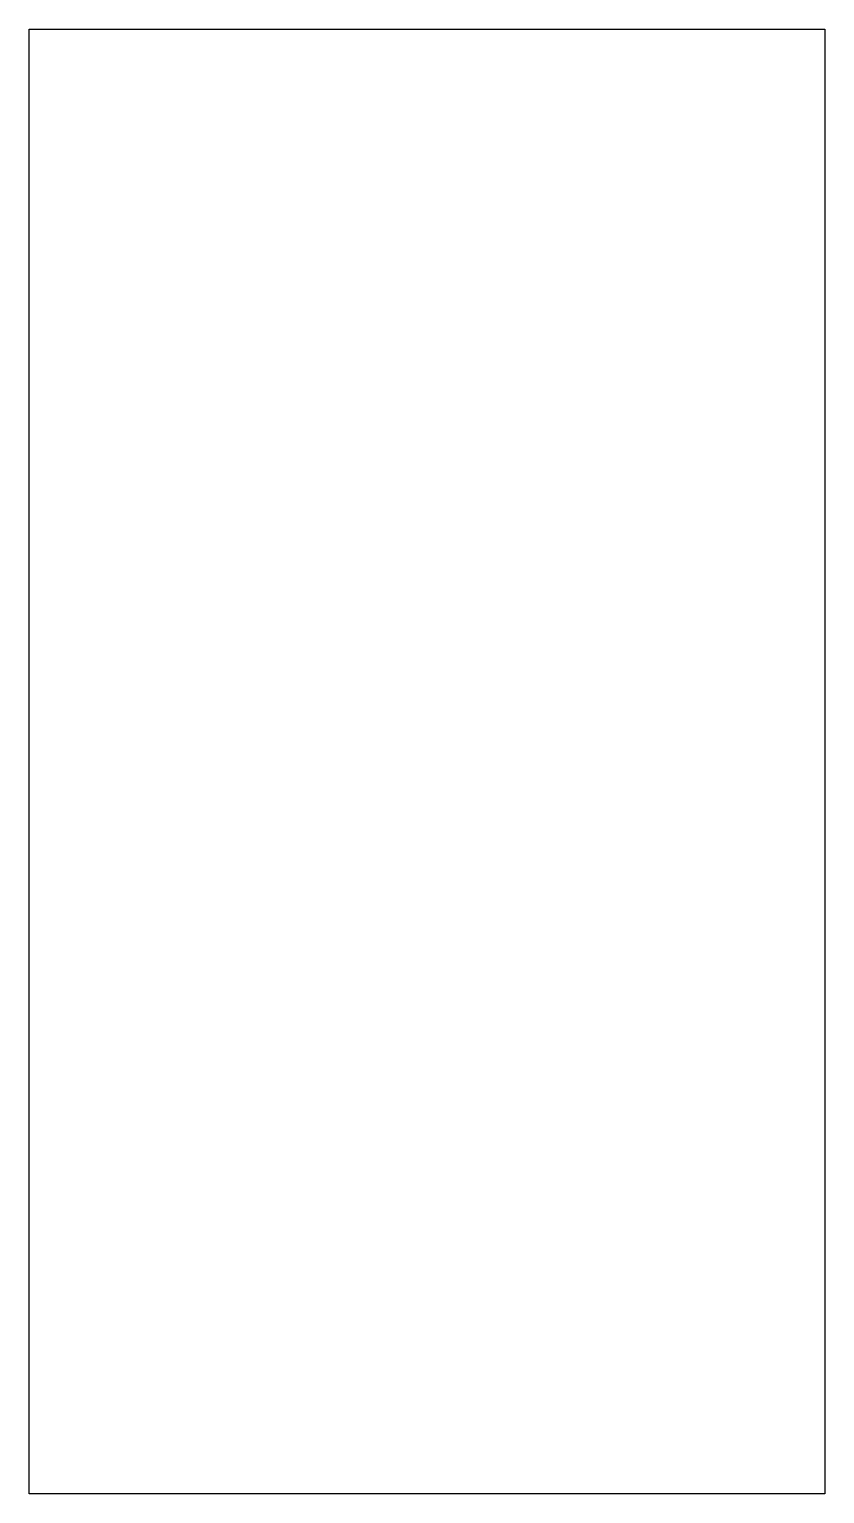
# Model space of a CAD drawing. Header units: centimetres. Extents: x -9.625 to -9.361, y 17.25 to 17.736.
import ezdxf

# ---------------------------------------------------------------- set-up
doc = ezdxf.new("R2010")
doc.units = ezdxf.units.CM
doc.header["$MEASUREMENT"] = 0
doc.header["$XCLIPFRAME"] = 0
doc.layers.add('Layer 1', color=7, linetype='Continuous')
picture_1 = doc.add_image_def('image1.jpg', size_in_pixel=(1368, 2520))

msp = doc.modelspace()

# ---------------------------------------------------------------- pictures from other files: only their frames are drawn
at = {"layer": 'Layer 1'}
image = msp.add_image(picture_1, insert=(-9.5, -17.5), size_in_units=(19, 35), dxfattribs=at)
image.set_boundary_path([(-9.5, -17.5), (9.5, 17.5)])

doc.saveas('drawing.dxf')
